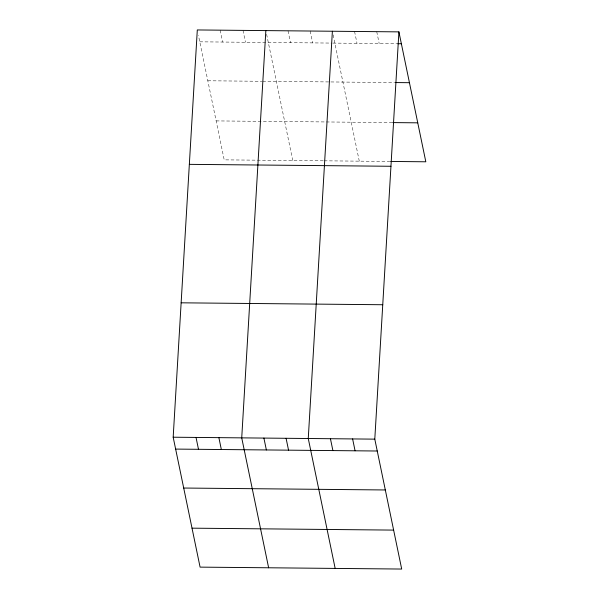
<?xml version="1.0" encoding="UTF-8"?>
<svg xmlns="http://www.w3.org/2000/svg" width="599" height="599" viewBox="0 0 599 599"><rect width="100%" height="100%" fill="white"/><g stroke="black" fill="none" stroke-linecap="round" stroke-linejoin="round"><path stroke-width="0.45" stroke-dasharray="3 2.25" d="M199.759 41.825L332.071 43.083M332.992 43.091L396.755 43.705M207.831 80.775L261.756 81.292M262.669 81.299L394.659 82.557M216.142 120.908L325.347 121.949M326.268 121.956L392.802 122.593M323.25 160.809L224.206 159.858L198.441 35.431M324.171 160.817L389.777 161.445M376.741 31.665L379.197 43.532M354.563 31.455L357.019 43.323M333.141 34.892L359.288 161.153M310.207 31.028L312.663 42.903M288.029 30.819L290.485 42.686M266.607 34.255L292.754 160.517M242.999 30.384L245.463 42.259M220.155 30.167L222.611 42.042"/><path stroke-width="0.9" d="M398.912 31.874L374.794 439.142L401.697 569.05L200.088 567.126L173.178 437.21L197.303 29.95L398.912 31.874L425.822 161.79L390.705 161.453M265.851 30.601L241.726 437.869L268.637 567.777M332.385 31.238L308.26 438.505L335.163 568.414M397.676 43.712L401.375 43.749M395.58 82.565L409.439 82.699M392.802 122.593L417.75 122.832M189.344 164.351L390.952 166.275M181.145 302.817L382.754 304.741M173.178 437.21L374.794 439.142M175.642 449.085L377.25 451.01M183.706 488.035L385.314 489.967M192.017 528.168L393.625 530.1M352.616 438.925L355.072 450.8M330.438 438.715L332.894 450.59M286.082 438.288L288.546 450.163M263.904 438.079L266.368 449.954M218.882 437.652L221.338 449.52M196.03 437.435L198.486 449.302"/></g></svg>
